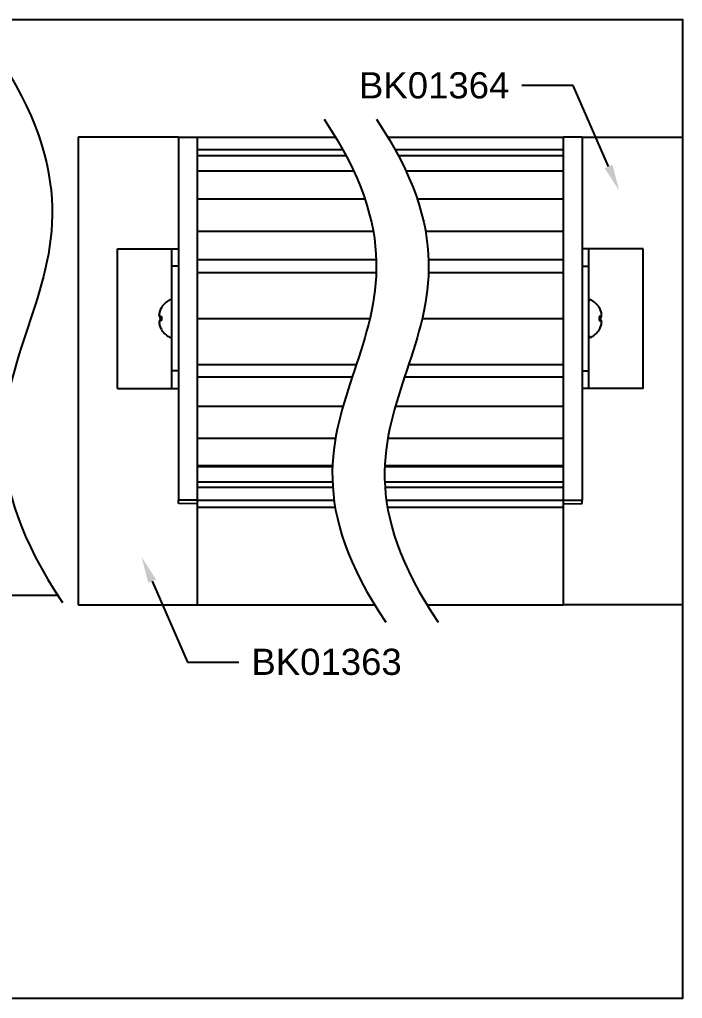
# Model space of a CAD drawing. Extents: x -1.1 to 12.5, y -7 to 0.
# Drawn here: x 7.79 to 12.54, y -7.01 to 0 of the extents above; entities that cross this region are included whole.
import ezdxf
from ezdxf import colors
from ezdxf.entities.mleader import LeaderData, LeaderLine
from ezdxf.math import Vec2, Vec3

# ---------------------------------------------------------------- set-up
doc = ezdxf.new("R2010")
doc.units = 0
doc.header["$LTSCALE"] = 0.5
doc.header["$MEASUREMENT"] = 0
for name, color, linetype in [('Brackets', 181, 'CONTINUOUS'), ('Dimension', 10, 'CONTINUOUS'), ('End Cap', 92, 'CONTINUOUS'), ('FAB DWG', 221, 'CONTINUOUS'), ('Hardware', 242, 'CONTINUOUS'), ('Housing', 150, 'CONTINUOUS')]:
    doc.layers.add(name, color=color, linetype=linetype)
doc.layers.add('Text-Unprinted', color=131, linetype='CONTINUOUS', plot=False)
doc.styles.add('LSAD_Standard', font='arial.ttf')

msp = doc.modelspace()

# ---------------------------------------------------------------- linework, layer by layer
at = {"layer": 'Brackets', "transparency": 16777216}
for p, q in [((8.9273, -0.842), (8.2085, -0.842)), ((8.2085, -0.842), (8.2085, -4.192)), ((11.8205, -0.842), (12.5392, -0.842)), ((12.5392, -0.842), (12.5392, -4.192)), ((8.4898, -2.642), (8.4898, -1.642)), ((8.4898, -1.642), (8.9273, -1.642)), ((8.8795, -2.642), (8.8795, -1.642)), ((12.258, -1.642), (11.8205, -1.642)), ((11.8683, -2.642), (11.8683, -1.642)), ((12.258, -2.642), (12.258, -1.642)), ((8.9273, -1.767), (8.8795, -1.767)), ((11.8205, -1.767), (11.8683, -1.767)), ((8.9273, -2.517), (8.8795, -2.517)), ((11.8205, -2.517), (11.8683, -2.517)), ((8.4898, -2.642), (8.9273, -2.642)), ((12.258, -2.642), (11.8205, -2.642)), ((8.9273, -3.4675), (8.9273, -3.442)), ((9.0618, -3.4699), (8.9273, -3.4675)), ((11.686, -3.4699), (11.8205, -3.4675)), ((11.8205, -3.4675), (11.8205, -3.442)), ((8.2085, -4.192), (9.0618, -4.192)), ((12.5392, -4.192), (11.686, -4.192))]:
    msp.add_line(p, q, dxfattribs=at)
at = {"layer": 'Dimension', "transparency": 16777216}
for points in [[(7.6113, -0.2274), (8.2054, -1.1147), (7.8537, -2.2014), (7.4843, -3.2733), (8.0961, -4.1753)], [(9.9709, -0.714), (10.513, -1.5237), (10.1921, -2.5153), (9.855, -3.4935), (10.4133, -4.3166)], [(10.3459, -0.714), (10.888, -1.5237), (10.5671, -2.5153), (10.23, -3.4935), (10.7883, -4.3166)]]:
    msp.add_open_spline(points, degree=3, dxfattribs=at)
at = {"layer": 'End Cap', "transparency": 16777216}
for p, q in [((8.9273, -0.842), (8.9273, -3.442)), ((8.9273, -0.842), (9.0618, -0.842)), ((11.8205, -0.842), (11.686, -0.842)), ((11.8205, -0.842), (11.8205, -3.442)), ((9.0618, -3.442), (8.9273, -3.442)), ((11.686, -3.442), (11.8205, -3.442))]:
    msp.add_line(p, q, dxfattribs=at)
at = {"layer": 'Hardware', "transparency": 16777216}
for p, q in [((8.8051, -2.0625), (8.8051, -2.0638)), ((11.9427, -2.0625), (11.9427, -2.0638)), ((8.7876, -2.1104), (8.788, -2.1112)), ((8.7876, -2.1191), (8.788, -2.1158)), ((8.7893, -2.1193), (8.7876, -2.1191)), ((8.7876, -2.1648), (8.788, -2.1682)), ((8.7876, -2.1736), (8.788, -2.1727)), ((8.7881, -2.1735), (8.7876, -2.1736)), ((8.7929, -2.1258), (8.8051, -2.128)), ((8.8051, -2.1364), (8.7929, -2.1344)), ((8.8051, -2.156), (8.7929, -2.1581)), ((8.8051, -2.128), (8.8051, -2.156)), ((11.9549, -2.1258), (11.9427, -2.128)), ((11.9427, -2.128), (11.9427, -2.156)), ((11.9427, -2.1364), (11.9549, -2.1344)), ((11.9427, -2.156), (11.9549, -2.1581)), ((11.9585, -2.1193), (11.9602, -2.1191)), ((11.9597, -2.1735), (11.9602, -2.1736)), ((11.9602, -2.1104), (11.9598, -2.1112)), ((11.9602, -2.1191), (11.9598, -2.1158)), ((11.9602, -2.1648), (11.9598, -2.1682)), ((11.9602, -2.1736), (11.9598, -2.1727)), ((8.7936, -2.1966), (8.7929, -2.1966)), ((8.8051, -2.2202), (8.8051, -2.2214)), ((11.9427, -2.2202), (11.9427, -2.2214)), ((11.9542, -2.1966), (11.9549, -2.1966))]:
    msp.add_line(p, q, dxfattribs=at)
for centre, radius, start, end in [((8.9335, -2.142), 0.151, 117.70008, 148.25791), ((8.8685, -2.018), 0.011, 0, 117.70008), ((11.8793, -2.018), 0.011, 62.29992, 180), ((11.8142, -2.142), 0.151, 31.74209, 62.29992), ((8.8934, -2.1226), 0.1065, 160.66274, 173.387), ((8.9133, -2.1278), 0.1264, 162.25915, 173.9232), ((8.9279, -2.1381), 0.1442, 148.3973, 159.39795), ((8.9354, -2.1416), 0.1518, 149.15061, 159.8273), ((11.8198, -2.1381), 0.1442, 20.60205, 31.6027), ((11.8124, -2.1416), 0.1518, 20.1727, 30.84939), ((11.8543, -2.1226), 0.1065, 6.613, 19.33726), ((11.8345, -2.1278), 0.1264, 6.0768, 17.74085), ((8.8225, -2.1051), 0.0361, 194.84633, 214.94098), ((8.8422, -2.1087), 0.0556, 190.79131, 207.5112), ((8.8422, -2.1753), 0.0556, 152.4888, 169.20869), ((8.8225, -2.1788), 0.0361, 145.05902, 165.15367), ((8.9133, -2.1562), 0.1264, 186.0768, 197.74085), ((8.8934, -2.1613), 0.1065, 186.613, 199.33726), ((8.8472, -2.0422), 0.107, 239.49084, 246.79891), ((8.8472, -2.2418), 0.107, 113.20109, 120.50916), ((11.9005, -2.0422), 0.107, 293.20109, 300.50916), ((11.9005, -2.2418), 0.107, 59.49084, 66.79891), ((11.9253, -2.1051), 0.0361, 325.05902, 345.15367), ((11.9056, -2.1087), 0.0556, 332.4888, 349.20869), ((11.9056, -2.1753), 0.0556, 10.79131, 27.5112), ((11.9253, -2.1788), 0.0361, 14.84633, 34.94098), ((11.8345, -2.1562), 0.1264, 342.25915, 353.9232), ((11.8543, -2.1613), 0.1065, 340.66274, 353.387), ((8.9354, -2.1424), 0.1518, 200.1727, 210.84939), ((8.9279, -2.1458), 0.1442, 200.60205, 211.6027), ((8.9335, -2.142), 0.151, 211.74209, 242.29992), ((11.8142, -2.142), 0.151, 297.70008, 328.25791), ((11.8124, -2.1424), 0.1518, 329.15061, 339.8273), ((11.8198, -2.1458), 0.1442, 328.3973, 339.39795), ((8.8685, -2.2659), 0.011, 242.29992, 0), ((11.8793, -2.2659), 0.011, 180, 297.70008)]:
    msp.add_arc(centre, radius, start, end, dxfattribs=at)
at = {"layer": 'Housing', "transparency": 16777216}
for p, q in [((9.0618, -0.842), (10.0524, -0.842)), ((9.0618, -4.192), (9.0618, -0.842)), ((10.4274, -0.842), (11.686, -0.842)), ((11.686, -4.192), (11.686, -0.842)), ((10.1045, -0.932), (9.0618, -0.932)), ((9.0618, -0.973), (10.1267, -0.973)), ((11.686, -0.932), (10.4795, -0.932)), ((10.5017, -0.973), (11.686, -0.973)), ((9.0618, -1.0831), (10.1816, -1.0831)), ((10.1832, -1.0865), (9.0618, -1.0865)), ((10.5566, -1.0831), (11.686, -1.0831)), ((11.686, -1.0865), (10.5582, -1.0865)), ((9.0618, -1.2845), (10.2626, -1.2845)), ((10.6376, -1.2845), (11.686, -1.2845)), ((9.0618, -1.5153), (10.3224, -1.5153)), ((10.6974, -1.5153), (11.686, -1.5153)), ((10.3442, -1.722), (9.0618, -1.722)), ((11.686, -1.722), (10.7192, -1.722)), ((9.0618, -1.812), (10.3442, -1.812)), ((10.7192, -1.812), (11.686, -1.812)), ((9.0618, -2.472), (10.2014, -2.472)), ((10.5764, -2.472), (11.686, -2.472)), ((10.1714, -2.562), (9.0618, -2.562)), ((11.686, -2.562), (10.5464, -2.562)), ((9.0618, -2.7686), (10.1062, -2.7686)), ((10.4812, -2.7686), (11.686, -2.7686)), ((9.0618, -2.9995), (10.052, -2.9995)), ((10.427, -2.9995), (11.686, -2.9995)), ((10.0304, -3.1974), (9.0618, -3.1974)), ((9.0618, -3.2009), (10.0303, -3.2009)), ((10.4053, -3.2009), (11.686, -3.2009)), ((11.686, -3.1974), (10.4054, -3.1974)), ((9.0618, -3.311), (10.0303, -3.311)), ((10.0325, -3.352), (9.0618, -3.352)), ((10.4053, -3.311), (11.686, -3.311)), ((11.686, -3.352), (10.4075, -3.352)), ((9.0618, -3.442), (10.0418, -3.442)), ((9.0618, -3.492), (10.0494, -3.492)), ((10.4168, -3.442), (11.686, -3.442)), ((10.4244, -3.492), (11.686, -3.492)), ((9.0618, -4.192), (10.3327, -4.192)), ((10.7077, -4.192), (11.686, -4.192))]:
    msp.add_line(p, q, dxfattribs=at)
at = {"layer": 'Housing', "ltscale": 0.5, "transparency": 16777216}
for p, q in [((9.0618, -2.142), (10.2987, -2.142)), ((10.6737, -2.142), (11.686, -2.142))]:
    msp.add_line(p, q, dxfattribs=at)
at = {"layer": 'Housing', "transparency": 16777216}
msp.add_lwpolyline([(7.6727, -0.3223), (7.2916, -0.3223), (7.2916, -4.1223), (8.0607, -4.1223)], dxfattribs=at)
at = {"layer": 'Text-Unprinted', "ltscale": 0.5, "transparency": 16777216}
msp.add_lwpolyline([(0, 0), (12.5392, 0), (12.5392, -7.0122), (0, -7.0122)], close=True, dxfattribs=at)

# ---------------------------------------------------------------- leaders
at = {"layer": 'FAB DWG', "ltscale": 0.5, "transparency": 16777216}
ml = msp.add_multileader_mtext('Standard', dxfattribs=at)
ml.set_content('\\A1;BK01364', color=256, style='LSAD_Standard')
ml.set_leader_properties()
ml.build(insert=Vec2(0, 0))
ml.multileader.update_dxf_attribs({"text_left_attachment_type": 2, "dogleg_length": 0.36, "arrow_head_size": 0.1875})
ctx = ml.context
ctx.base_point, ctx.char_height, ctx.arrow_head_size, ctx.landing_gap_size, ctx.plane_origin = Vec3(10.1623, -0.4729), 0.1875, 0.1875, 0.09, Vec3(16.7829, -17.3107)
ctx.left_attachment, ctx.text_align_type = 2, 2
notes = []
notes.append((ctx, [(0, (1, 1, 0), (11.7555, -0.4725), (-1, 0), 0.3672, [(0, [(12.0854, -1.2245)], 0, [])])]))
ctx.mtext.insert, ctx.mtext.width, ctx.mtext.defined_height, ctx.mtext.alignment, ctx.mtext.flow_direction = Vec3(11.2983, -0.3771), 2.351815, 0.6491, 3, 5
ml = msp.add_multileader_mtext('Standard', dxfattribs=at)
ml.set_content('\\A1;BK01363', color=256, style='LSAD_Standard')
ml.set_leader_properties()
ml.build(insert=Vec2(0, 0))
ml.multileader.update_dxf_attribs({"text_left_attachment_type": 2, "dogleg_length": 0.36, "arrow_head_size": 0.1875})
ctx = ml.context
ctx.base_point, ctx.char_height, ctx.arrow_head_size, ctx.landing_gap_size, ctx.plane_origin = Vec3(9.3595, -4.6029), 0.1875, 0.1875, 0.09, Vec3(7.4155, 12.2353)
ctx.left_attachment = 2
notes.append((ctx, [(0, (1, 1, 0), (8.9923, -4.6029), (1, 0), 0.3672, [(0, [(8.6624, -3.851)], 0, [])])]))
ctx.mtext.insert, ctx.mtext.width, ctx.mtext.defined_height, ctx.mtext.flow_direction = Vec3(9.4495, -4.5071), 2.351815, 0.6491, 5
for ctx, leaders in notes:
    for number, flags, end, landing, length, lines in leaders:
        leader = LeaderData()
        leader.index, (leader.has_last_leader_line, leader.has_dogleg_vector, leader.attachment_direction) = number, flags
        leader.last_leader_point, leader.dogleg_vector, leader.dogleg_length = Vec3(end), Vec3(landing), length
        for number, points, colour, breaks in lines:
            line = LeaderLine()
            line.index, line.vertices, line.color, line.breaks = number, Vec3.list(points), colors.encode_raw_color(colour), breaks
            leader.lines.append(line)
        ctx.leaders.append(leader)

doc.saveas('drawing.dxf')
